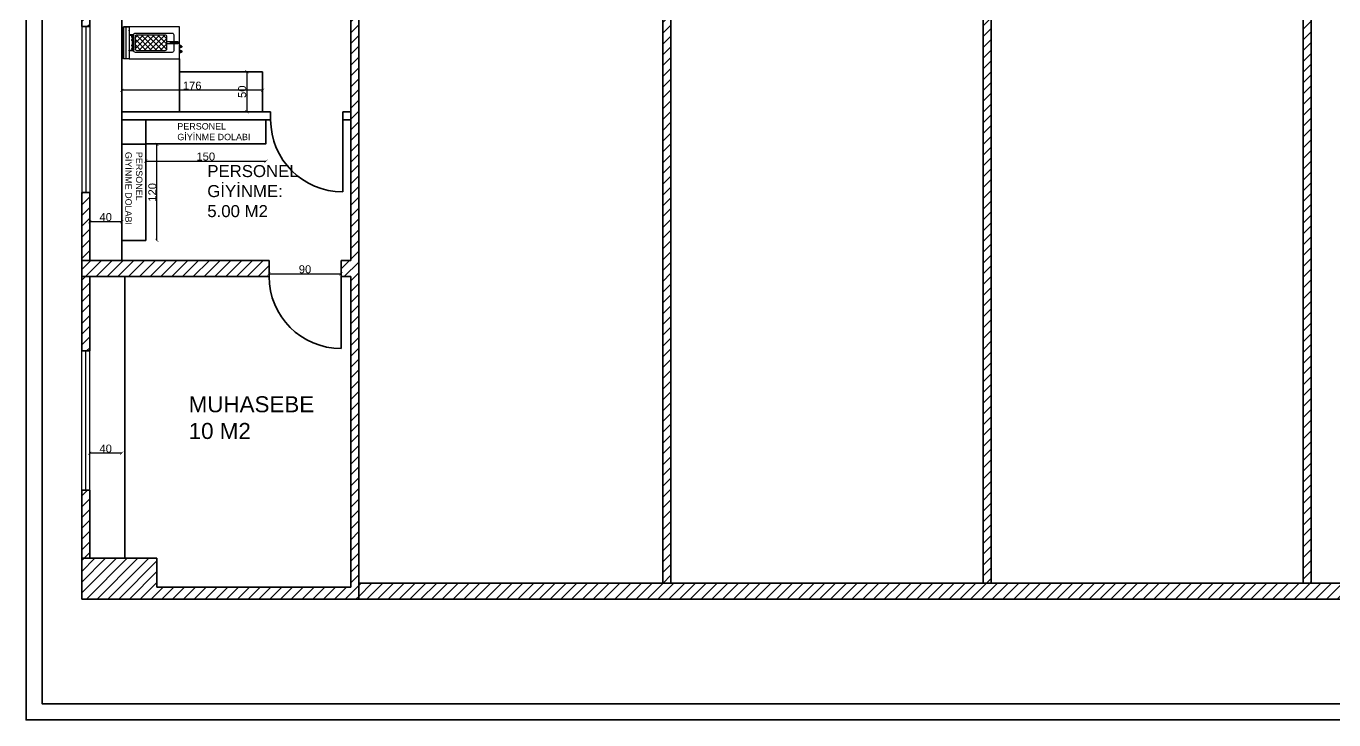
# Model space of a CAD drawing. Header units: millimetres. Extents: x 44201 to 155283, y 19965 to 32744.
# Drawn here: x 152464 to 154098, y 27493 to 28359 of the extents above; entities that cross this region are included whole.
import ezdxf

# ---------------------------------------------------------------- set-up
doc = ezdxf.new("R2010")
doc.units = ezdxf.units.MM
for name, color, linetype in [('CAM', 121, 'Continuous'), ('MUTFAK EKİPMAN', 150, 'Continuous'), ('REMEDY EKİPMAN', 1, 'Continuous'), ('S2000-002 Çizgi', 7, 'Continuous'), ('yazi', 74, 'Continuous')]:
    doc.layers.add(name, color=color, linetype=linetype)
doc.layers.add('duvar', color=7, linetype='Continuous', lineweight=35)
doc.layers.add('ölçüler', color=143, linetype='Continuous', lineweight=5)
doc.styles.get("Standard").update_dxf_attribs({"font": 'Arial.ttf'})
doc.dimstyles.new('ISO-25', dxfattribs={"dimtxt": 10, "dimasz": 4, "dimexe": 1.25, "dimexo": 0.625, "dimtad": 1, "dimtxsty": 'Standard', "dimblk": 'ARCHTICK', "dimcen": 2.5, "dimse1": 1, "dimse2": 1, "dimadec": 0, "dimazin": 0, "dimtfac": 1, "dimtmove": 0, "dimatfit": 3, "dimldrblk": 'ARCHTICK', "dimfxl": 1, "dimarcsym": 0})
pattern_1 = [(45, (-419.5085, 17753.385), (-6.7351921, 6.7351921), [])]

# ---------------------------------------------------------------- blocks, each defined once
blk = doc.blocks.new('_ArchTick')
at = {"color": 0, "linetype": 'ByBlock', "const_width": 0.15}
blk.add_lwpolyline([(-0.5, -0.5), (0.5, 0.5)], dxfattribs=at)
blk = doc.blocks.new('*D1748')
at = {"layer": 'Defpoints', "color": 0, "transparency": 16777216}
for p in [(152857.6, 28049.6), (152767.6, 28046.4), (152857.6, 28046.4)]:
    blk.add_point(p, dxfattribs=at)
at = {"layer": 'ölçüler', "color": 0, "lineweight": -2, "transparency": 16777216}
blk.add_line((152767.6, 28049.6), (152857.6, 28049.6), dxfattribs=at)
at = {"layer": 'ölçüler', "color": 0, "lineweight": -2, "transparency": 16777216, "xscale": 4, "yscale": 4, "zscale": 4, "rotation": 180}
blk.add_blockref('_ArchTick', (152767.6, 28049.6), dxfattribs=at)
at = {"layer": 'ölçüler', "color": 0, "lineweight": -2, "transparency": 16777216, "xscale": 4, "yscale": 4, "zscale": 4}
blk.add_blockref('_ArchTick', (152857.6, 28049.6), dxfattribs=at)
at = {"layer": 'ölçüler', "color": 0, "transparency": 16777216, "insert": (152812.6, 28055.3), "char_height": 10, "attachment_point": 5}
blk.add_mtext('90', dxfattribs=at)
blk = doc.blocks.new('*D1749')
at = {"layer": 'Defpoints', "color": 0, "transparency": 16777216}
for p in [(152543.6, 28117), (152543.6, 28114.8), (152583.6, 28117)]:
    blk.add_point(p, dxfattribs=at)
at = {"layer": 'ölçüler', "color": 0, "lineweight": -2, "transparency": 16777216}
blk.add_line((152583.6, 28114.8), (152543.6, 28114.8), dxfattribs=at)
at = {"layer": 'ölçüler', "color": 0, "lineweight": -2, "transparency": 16777216, "xscale": 4, "yscale": 4, "zscale": 4, "rotation": 180}
blk.add_blockref('_ArchTick', (152543.6, 28114.8), dxfattribs=at)
at = {"layer": 'ölçüler', "color": 0, "lineweight": -2, "transparency": 16777216, "xscale": 4, "yscale": 4, "zscale": 4}
blk.add_blockref('_ArchTick', (152583.6, 28114.8), dxfattribs=at)
at = {"layer": 'ölçüler', "color": 0, "transparency": 16777216, "insert": (152563.6, 28120.5), "char_height": 10, "attachment_point": 5}
blk.add_mtext('40', dxfattribs=at)
blk = doc.blocks.new('*D1750')
at = {"layer": 'Defpoints', "color": 0, "transparency": 16777216}
for p in [(152543.6, 27827.8), (152543.6, 27825.6), (152583.6, 27827.8)]:
    blk.add_point(p, dxfattribs=at)
at = {"layer": 'ölçüler', "color": 0, "lineweight": -2, "transparency": 16777216}
blk.add_line((152583.6, 27825.6), (152543.6, 27825.6), dxfattribs=at)
at = {"layer": 'ölçüler', "color": 0, "lineweight": -2, "transparency": 16777216, "xscale": 4, "yscale": 4, "zscale": 4, "rotation": 180}
blk.add_blockref('_ArchTick', (152543.6, 27825.6), dxfattribs=at)
at = {"layer": 'ölçüler', "color": 0, "lineweight": -2, "transparency": 16777216, "xscale": 4, "yscale": 4, "zscale": 4}
blk.add_blockref('_ArchTick', (152583.6, 27825.6), dxfattribs=at)
at = {"layer": 'ölçüler', "color": 0, "transparency": 16777216, "insert": (152563.6, 27831.3), "char_height": 10, "attachment_point": 5}
blk.add_mtext('40', dxfattribs=at)
blk = doc.blocks.new('ttyjetyj')
at = {"layer": 'S2000-002 Çizgi'}
h = blk.add_hatch(dxfattribs=at)
h.set_pattern_fill('ANSI31', color=256, scale=1.5, angle=45, style=0)
h.set_pattern_definition([(90, (-3468.603, -4904.5318), (-4.7625, 9e-16), [])])
h.paths.add_polyline_path([(234225.5, 9945.3), (234232.5, 9945.3), (234232.5, 9985.3), (234225.5, 9985.3)])
h = blk.add_hatch(dxfattribs=at)
h.set_pattern_fill('ANSI37', color=256, scale=1.5, style=0)
h.set_pattern_definition([(45, (-3532.4763, -4891.3154), (-3.36759605, 3.36759605), []), (135, (-3532.4763, -4891.3154), (-3.36759605, -3.36759605), [])])
h.paths.add_polyline_path([(234242.3, 9975.3, 0.414214), (234240.3, 9973.3), (234240.3, 9957.3, 0.414214), (234242.3, 9955.3), (234277.2, 9955.3, 0.414214), (234279.2, 9957.3), (234279.2, 9973.3, 0.414214), (234277.2, 9975.3)])
blk.add_hatch(color=256, dxfattribs=at).paths.add_polyline_path([(234284.2, 9963.8), (234284.2, 9966.8), (234293.3, 9966.8), (234293.3, 9963.8)])
for p, q in [((234295.5, 9985.3), (234225.5, 9985.3)), ((234225.5, 9985.3), (234225.5, 9945.3)), ((234295.5, 9945.3), (234295.5, 9985.3)), ((234232.5, 9980.3), (234232.5, 9980.9)), ((234232.5, 9980.3), (234232.5, 9979.7)), ((234235.7, 9975.3), (234232.5, 9975.3)), ((234232.5, 9975.2), (234232.5, 9974.6)), ((234232.5, 9974.7), (234235.7, 9974.7)), ((234235.7, 9975.3), (234236.4, 9975.3)), ((234238.3, 9973.3), (234235.9, 9973.3)), ((234238.3, 9972.3), (234235.9, 9972.3)), ((234238.3, 9969.3), (234235.9, 9969.3)), ((234238.3, 9968.3), (234235.9, 9968.3)), ((234236.7, 9973.3), (234236.7, 9973.7)), ((234236.7, 9969.3), (234236.7, 9972.3)), ((234236.7, 9962.3), (234236.7, 9968.3)), ((234237.4, 9974.3), (234237.4, 9973.3)), ((234237.4, 9972.3), (234237.4, 9969.3)), ((234237.4, 9968.3), (234237.4, 9962.3)), ((234232.5, 9955.9), (234235.7, 9955.9)), ((234232.5, 9955.2), (234232.5, 9955.9)), ((234236.4, 9955.3), (234232.5, 9955.3)), ((234238.3, 9962.3), (234235.9, 9962.3)), ((234238.3, 9961.3), (234235.9, 9961.3)), ((234238.3, 9958.3), (234235.9, 9958.3)), ((234238.3, 9957.3), (234235.9, 9957.3)), ((234236.7, 9958.3), (234236.7, 9961.3)), ((234236.7, 9956.9), (234236.7, 9957.3)), ((234237.4, 9961.3), (234237.4, 9958.3)), ((234237.4, 9957.3), (234237.4, 9956.9)), ((234237.4, 9956.9), (234237.4, 9956.3)), ((234232.5, 9945.3), (234295.5, 9945.3))]:
    blk.add_line(p, q, dxfattribs=at)
for points in [[(234225.5, 9945.3), (234225.5, 9985.3), (234232.5, 9985.3), (234232.5, 9945.3)], [(234279.2, 9964.3), (234284.2, 9964.3), (234284.2, 9966.3), (234279.2, 9966.3)], [(234284.2, 9963.8), (234284.2, 9966.8), (234293.3, 9966.8), (234293.3, 9963.8)], [(234295.5, 9959), (234295.5, 9962.2), (234296.9, 9962.2), (234296.9, 9959)], [(234295.5, 9952.7), (234295.5, 9956), (234296.9, 9956), (234296.9, 9952.7)], [(234296.9, 9959.9), (234296.9, 9961.2), (234298.2, 9961.2), (234298.2, 9959.9)], [(234296.9, 9953.7), (234296.9, 9955), (234298.2, 9955), (234298.2, 9953.7)]]:
    blk.add_lwpolyline(points, close=True, dxfattribs=at)
for points in [[(234238.3, 9973.3), (234238.3, 9975.3, -0.414214), (234240.3, 9977.3), (234286.3, 9977.3, -0.414214), (234288.3, 9975.3), (234288.3, 9971.8)], [(234288.3, 9971.8), (234288.3, 9955.3, -0.414214), (234286.3, 9953.3), (234240.3, 9953.3, -0.414214), (234238.3, 9955.3), (234238.3, 9957.3)]]:
    blk.add_lwpolyline(points, format="xyb", dxfattribs=at)
for points in [[(234238.3, 9969.3), (234238.3, 9972.3)], [(234238.3, 9962.3), (234238.3, 9968.3)], [(234238.3, 9958.3), (234238.3, 9961.3)]]:
    blk.add_lwpolyline(points, dxfattribs=at)
blk.add_lwpolyline([(234240.3, 9957.3), (234240.3, 9973.3, -0.414214), (234242.3, 9975.3), (234277.2, 9975.3, -0.414214), (234279.2, 9973.3), (234279.2, 9957.3, -0.414214), (234277.2, 9955.3), (234242.3, 9955.3, -0.414214)], format="xyb", close=True, dxfattribs=at)
for centre, radius, start, end in [((234235.9, 9972.8), 0.5, 90, 270), ((234235.9, 9968.8), 0.5, 90, 270), ((234235.7, 9973.7), 1, 0, 90), ((234236.4, 9974.3), 1, 0, 90), ((234235.9, 9961.8), 0.5, 90, 270), ((234235.9, 9957.8), 0.5, 90, 270), ((234235.7, 9956.9), 1, 270, 0), ((234236.4, 9956.3), 1, 270, 0)]:
    blk.add_arc(centre, radius, start, end, dxfattribs=at)
blk = doc.blocks.new('*D1865')
at = {"layer": 'Defpoints', "color": 0, "transparency": 16777216}
for p in [(152613.6, 28211.4), (152627.6, 28211.4), (152613.6, 28091.4)]:
    blk.add_point(p, dxfattribs=at)
at = {"layer": 'ölçüler', "color": 0, "lineweight": -2, "transparency": 16777216}
blk.add_line((152627.6, 28091.4), (152627.6, 28211.4), dxfattribs=at)
at = {"layer": 'ölçüler', "color": 0, "lineweight": -2, "transparency": 16777216, "xscale": 4, "yscale": 4, "zscale": 4}
for p, rotation in [((152627.6, 28211.4), 90), ((152627.6, 28091.4), 270)]:
    blk.add_blockref('_ArchTick', p, dxfattribs=dict(at, rotation=rotation))
at = {"layer": 'ölçüler', "color": 0, "transparency": 16777216, "insert": (152621.9, 28151.4), "char_height": 10, "attachment_point": 5, "rotation": 90}
blk.add_mtext('120', dxfattribs=at)
blk = doc.blocks.new('*D1866')
at = {"layer": 'Defpoints', "color": 0, "transparency": 16777216}
for p in [(152583.6, 28286.8), (152583.6, 28278.9), (152759.6, 28286.8)]:
    blk.add_point(p, dxfattribs=at)
at = {"layer": 'ölçüler', "color": 0, "lineweight": -2, "transparency": 16777216}
blk.add_line((152759.6, 28278.9), (152583.6, 28278.9), dxfattribs=at)
at = {"layer": 'ölçüler', "color": 0, "lineweight": -2, "transparency": 16777216, "xscale": 4, "yscale": 4, "zscale": 4, "rotation": 180}
blk.add_blockref('_ArchTick', (152583.6, 28278.9), dxfattribs=at)
at = {"layer": 'ölçüler', "color": 0, "lineweight": -2, "transparency": 16777216, "xscale": 4, "yscale": 4, "zscale": 4}
blk.add_blockref('_ArchTick', (152759.6, 28278.9), dxfattribs=at)
at = {"layer": 'ölçüler', "color": 0, "transparency": 16777216, "insert": (152671.6, 28284.6), "char_height": 10, "attachment_point": 5}
blk.add_mtext('176', dxfattribs=at)
blk = doc.blocks.new('*D1867')
at = {"layer": 'Defpoints', "color": 0, "transparency": 16777216}
for p in [(152731, 28302.1), (152731, 28252.1), (152739.8, 28252.1)]:
    blk.add_point(p, dxfattribs=at)
at = {"layer": 'ölçüler', "color": 0, "lineweight": -2, "transparency": 16777216}
blk.add_line((152739.8, 28302.1), (152739.8, 28252.1), dxfattribs=at)
at = {"layer": 'ölçüler', "color": 0, "lineweight": -2, "transparency": 16777216, "xscale": 4, "yscale": 4, "zscale": 4}
for p, rotation in [((152739.8, 28302.1), 90), ((152739.8, 28252.1), 270)]:
    blk.add_blockref('_ArchTick', p, dxfattribs=dict(at, rotation=rotation))
at = {"layer": 'ölçüler', "color": 0, "transparency": 16777216, "insert": (152734.1, 28277.1), "char_height": 10, "attachment_point": 5, "rotation": 90}
blk.add_mtext('50', dxfattribs=at)
blk = doc.blocks.new('*D1955')
at = {"layer": 'Defpoints', "color": 0, "transparency": 16777216}
for p in [(152613.6, 28212.1), (152763.6, 28212.1), (152763.6, 28190.3)]:
    blk.add_point(p, dxfattribs=at)
at = {"layer": 'ölçüler', "color": 0, "lineweight": -2, "transparency": 16777216}
blk.add_line((152613.6, 28190.3), (152763.6, 28190.3), dxfattribs=at)
at = {"layer": 'ölçüler', "color": 0, "lineweight": -2, "transparency": 16777216, "xscale": 4, "yscale": 4, "zscale": 4, "rotation": 180}
blk.add_blockref('_ArchTick', (152613.6, 28190.3), dxfattribs=at)
at = {"layer": 'ölçüler', "color": 0, "lineweight": -2, "transparency": 16777216, "xscale": 4, "yscale": 4, "zscale": 4}
blk.add_blockref('_ArchTick', (152763.6, 28190.3), dxfattribs=at)
at = {"layer": 'ölçüler', "color": 0, "transparency": 16777216, "insert": (152688.6, 28196.1), "char_height": 10, "attachment_point": 5}
blk.add_mtext('150', dxfattribs=at)

msp = doc.modelspace()

# ---------------------------------------------------------------- hatches: boundary and pattern name
at = {"layer": 'CAM'}
h = msp.add_hatch(dxfattribs=at)
h.set_pattern_fill('ANSI31', color=251, scale=3)
h.set_pattern_definition(pattern_1)
h.paths.add_polyline_path([(152879.643, 28654.409), (152869.643, 28654.409), (152869.643, 28066.409), (152857.643, 28066.409), (152857.643, 28046.409), (152857.65, 28046.409), (152869.643, 28046.409), (152869.643, 27658.409), (152627.643, 27658.409), (152627.643, 27694.409), (152587.643, 27694.409), (152533.643, 27694.409), (152533.643, 27643.409), (152879.643, 27643.409)])
h.paths.add_polyline_path([(152767.643, 28066.409), (152533.643, 28066.409), (152533.643, 28046.409), (152767.643, 28046.409)], flags=17)
h.paths.add_polyline_path([(152543.643, 28151.409), (152533.643, 28151.409), (152533.643, 28066.409), (152543.643, 28066.409)], flags=17)
h.paths.add_polyline_path([(152543.643, 28046.409), (152533.643, 28046.409), (152533.643, 27953.409), (152543.643, 27953.409)], flags=17)
h.paths.add_polyline_path([(152543.643, 28504.409), (152533.643, 28504.409), (152533.643, 28358.409), (152543.643, 28358.409)], flags=17)
h.paths.add_polyline_path([(152543.643, 29377.409), (152533.643, 29377.409), (152533.643, 29224.409), (152543.643, 29224.409)])
h.paths.add_polyline_path([(152543.643, 30160.409), (152533.643, 30160.409), (152533.643, 30088.409), (152543.643, 30088.409)])
h.paths.add_polyline_path([(152543.643, 30956.409), (152533.643, 30956.409), (152533.643, 30884.409), (152543.643, 30884.409)])
h.paths.add_polyline_path([(153738.643, 30090.757), (153718.643, 30090.757), (153718.643, 29367.757), (153738.643, 29367.757)])
h = msp.add_hatch(dxfattribs=at)
h.set_pattern_fill('ANSI31', color=251, scale=3)
h.set_pattern_definition(pattern_1)
h.paths.add_polyline_path([(154757.939, 27643.409), (154757.939, 29427.757), (154737.939, 29427.757), (154737.939, 27663.409), (152879.643, 27663.409), (152879.643, 27643.409)])
h = msp.add_hatch(dxfattribs=at)
h.set_pattern_fill('ANSI31', color=251, scale=3)
h.set_pattern_definition(pattern_1)
h.paths.add_polyline_path([(154069.643, 28654.409), (154059.643, 28654.409), (154059.643, 27663.409), (154069.643, 27663.409)])
h.paths.add_polyline_path([(154059.643, 28664.409), (153669.643, 28664.409), (153669.643, 28654.409), (154059.643, 28654.409)])
h.paths.add_polyline_path([(154069.643, 28664.409), (154059.643, 28664.409), (154059.643, 28654.409), (154069.643, 28654.409)])
h.paths.add_polyline_path([(153669.643, 28654.409), (153659.643, 28654.409), (153659.643, 27663.409), (153669.643, 27663.409)])
h.paths.add_polyline_path([(153659.643, 28664.409), (153269.643, 28664.409), (153269.643, 28654.409), (153659.643, 28654.409)])
h.paths.add_polyline_path([(153259.643, 28664.409), (152879.643, 28664.409), (152879.643, 28654.409), (153259.643, 28654.409)])
h.paths.add_polyline_path([(153269.643, 28664.409), (153259.643, 28664.409), (153259.643, 28654.409), (153269.643, 28654.409)])
h.paths.add_polyline_path([(153269.643, 28654.409), (153259.643, 28654.409), (153259.643, 27663.409), (153269.643, 27663.409)])
h = msp.add_hatch(dxfattribs=at)
h.set_pattern_fill('ANSI31', color=251, scale=3)
h.set_pattern_definition(pattern_1)
h.paths.add_polyline_path([(152543.643, 27779.409), (152533.643, 27779.409), (152533.643, 27694.409), (152543.643, 27694.409)])

# ---------------------------------------------------------------- linework, layer by layer
for p, q in [((152533.643, 28358.409), (152533.643, 28151.409)), ((152538.643, 28358.409), (152538.643, 28151.409)), ((152543.643, 28358.409), (152543.643, 28151.409)), ((152533.643, 27779.409), (152533.643, 27953.409)), ((152538.643, 27779.409), (152538.643, 27953.409)), ((152543.643, 27779.409), (152543.643, 27953.409))]:
    msp.add_line(p, q, dxfattribs=at)
at = {"layer": 'duvar'}
for p, q in [((152869.643, 28066.409), (152869.643, 28654.409)), ((152879.643, 27643.409), (152879.643, 28654.409)), ((153259.643, 27663.409), (153259.643, 28654.409)), ((153269.643, 27663.409), (153269.643, 28654.409)), ((153659.643, 27663.409), (153659.643, 28654.409)), ((153669.643, 27663.409), (153669.643, 28654.409)), ((154059.643, 27663.409), (154059.643, 28654.409)), ((154069.643, 27663.409), (154069.643, 28664.409)), ((152533.643, 28504.409), (152533.643, 28358.409)), ((152543.643, 28504.409), (152543.643, 28358.409)), ((152583.643, 28443.409), (152583.643, 28066.409)), ((152543.643, 28358.409), (152533.643, 28358.409)), ((152655.886, 28318.295), (152655.886, 28252.073)), ((152655.886, 28302.073), (152759.643, 28302.073)), ((152759.643, 28302.073), (152759.643, 28252.073)), ((152583.643, 28252.073), (152769.643, 28252.073)), ((152769.643, 28242.073), (152769.643, 28252.073)), ((152859.643, 28242.073), (152859.643, 28252.073)), ((152859.643, 28252.073), (152869.643, 28252.073)), ((152583.643, 28242.073), (152769.65, 28242.073)), ((152859.643, 28242.073), (152869.643, 28242.073)), ((152859.65, 28242.073), (152859.65, 28152.073)), ((152533.643, 28151.409), (152533.643, 27953.409)), ((152533.643, 28151.409), (152543.643, 28151.409)), ((152543.643, 28151.409), (152543.643, 28066.409)), ((152533.643, 28066.409), (152767.643, 28066.409)), ((152767.643, 28046.409), (152767.643, 28066.409)), ((152857.643, 28066.409), (152869.643, 28066.409)), ((152857.643, 28046.409), (152857.643, 28066.409)), ((152533.643, 28046.409), (152767.643, 28046.409)), ((152543.643, 28046.409), (152543.643, 27953.409)), ((152587.643, 28046.409), (152587.643, 27694.409)), ((152857.643, 28046.409), (152869.643, 28046.409)), ((152857.65, 28046.409), (152857.65, 27956.409)), ((152869.643, 27658.409), (152869.643, 28046.409)), ((152533.643, 27953.409), (152543.643, 27953.409)), ((152533.643, 27779.409), (152543.643, 27779.409)), ((152533.643, 27779.409), (152533.643, 27694.409)), ((152543.643, 27779.409), (152543.643, 27694.409)), ((152533.643, 27694.409), (152587.643, 27694.409)), ((152533.643, 27694.409), (152533.643, 27694.409)), ((152533.643, 27694.409), (152533.643, 27643.409)), ((152587.643, 27694.409), (152627.643, 27694.409)), ((152627.643, 27694.409), (152627.643, 27658.409)), ((152627.643, 27658.409), (152869.643, 27658.409)), ((152879.643, 27663.409), (154737.939, 27663.409)), ((152533.643, 27643.409), (154757.939, 27643.409))]:
    msp.add_line(p, q, dxfattribs=at)
for points in [[(152464.215, 32744.224), (155283.011, 32744.224), (155283.011, 27492.631), (152464.215, 27492.631)], [(152484.215, 32724.224), (155263.011, 32724.224), (155263.011, 27512.631), (152484.215, 27512.631)], [(152613.643, 28212.073), (152613.643, 28242.073), (152763.643, 28242.073), (152763.643, 28212.073)], [(152583.643, 28211.409), (152613.643, 28211.409), (152613.643, 28091.409), (152583.643, 28091.409)]]:
    msp.add_lwpolyline(points, close=True, dxfattribs=at)
for centre in [(152859.65, 28242.073), (152857.65, 28046.409)]:
    msp.add_arc(centre, 90, 180, 270, dxfattribs=at)

# ---------------------------------------------------------------- block references
at = {"layer": 'REMEDY EKİPMAN'}
msp.add_blockref('ttyjetyj', (-81639.661, 18372.992), dxfattribs=at)

# ---------------------------------------------------------------- texts
at = {"layer": 'MUTFAK EKİPMAN', "attachment_point": 1}
for s, insert, char_height in [('{\\C7;PERSONEL\\PGİYİNME:\\P5.00 M2}', (152690.503, 28185.52), 15), ('{\\C7;MUHASEBE\\P10 M2}', (152667.266, 27896.766), 20)]:
    msp.add_mtext_dynamic_manual_height_columns(s, width=302.39646, gutter_width=12.5, heights=[0], dxfattribs=dict(at, insert=insert, char_height=char_height))
at = {"layer": 'yazi', "lineweight": 25, "insert": (152653.099, 28216.461), "char_height": 8, "attachment_point": 7}
msp.add_mtext_dynamic_manual_height_columns('PERSONEL GİYİNME DOLABI', width=103.65252, gutter_width=12.5, heights=[0], dxfattribs=at)
at = {"layer": 'yazi', "lineweight": 25, "insert": (152588.03, 28201.953), "char_height": 8, "attachment_point": 7, "rotation": 270}
msp.add_mtext_dynamic_manual_height_columns('PERSONEL GİYİNME DOLABI', width=103.65252, gutter_width=12.5, heights=[0], dxfattribs=at)

# ---------------------------------------------------------------- dimensions: what is measured, and where the dimension line sits
at = {"layer": 'ölçüler'}
for p1, p2, distance, picture, middle in [((152730.987, 28302.073), (152730.987, 28252.073), 8.848, '*D1867', (152734.104, 28277.073)), ((152759.643, 28286.807), (152583.643, 28286.807), 7.956, '*D1866', (152671.643, 28284.582)), ((152613.643, 28091.409), (152613.643, 28211.409), -14.003, '*D1865', (152621.914, 28151.409)), ((152613.643, 28212.073), (152763.643, 28212.073), -21.736, '*D1955', (152688.643, 28196.068)), ((152583.643, 28116.999), (152543.643, 28116.999), 2.191, '*D1749', (152563.643, 28120.539)), ((152583.643, 27827.786), (152543.643, 27827.786), 2.191, '*D1750', (152563.643, 27831.326))]:
    dim = msp.add_aligned_dim(p1=p1, p2=p2, distance=distance, dimstyle='ISO-25', dxfattribs=at)
    dim.commit()
    dim.dimension.update_dxf_attribs({"geometry": picture, "text_midpoint": middle})
dim = msp.add_linear_dim(base=(152857.643, 28049.598), p1=(152767.643, 28046.409), p2=(152857.643, 28046.409), angle=0, dimstyle='ISO-25', dxfattribs=at)
dim.commit()
dim.dimension.update_dxf_attribs({"geometry": '*D1748', "text_midpoint": (152812.643, 28049.598), "dimtype": 161})

doc.saveas('drawing.dxf')
